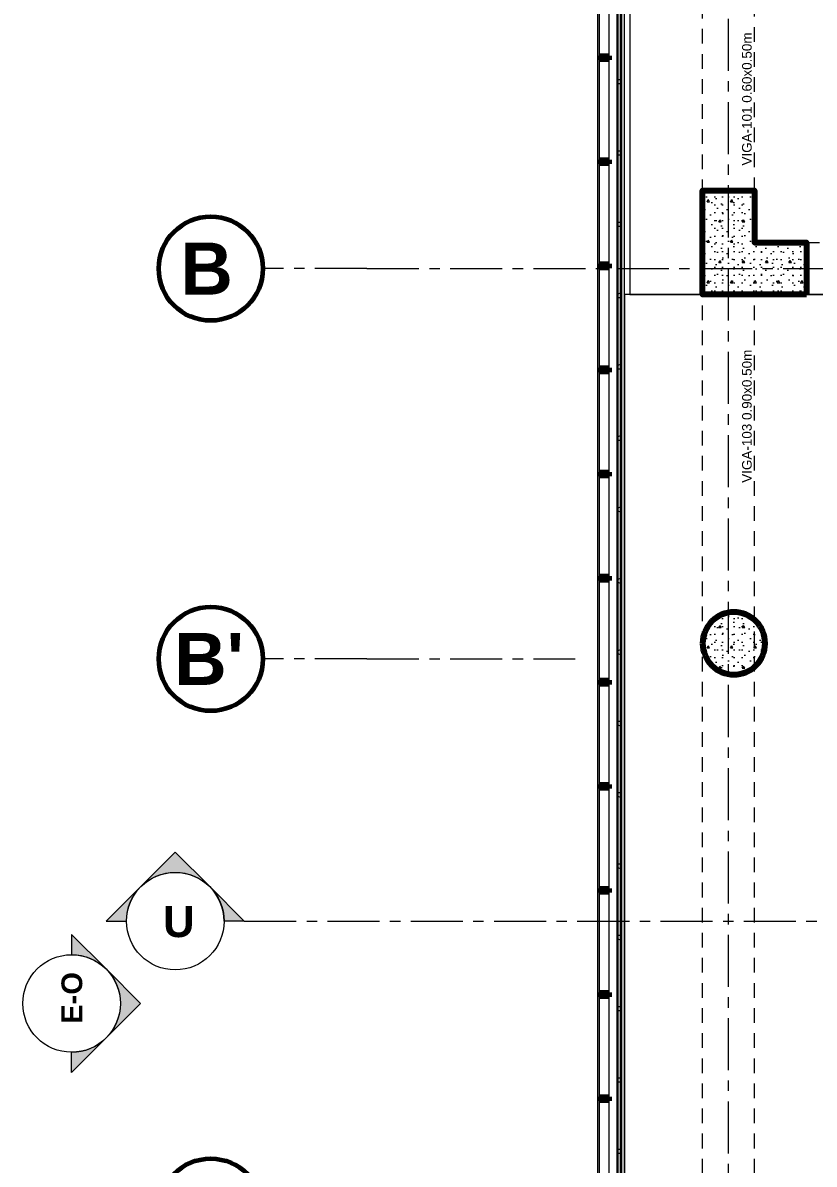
# Model space of a CAD drawing. Header units: inches. Extents: x -19 to 5698, y -728 to 92.
# Drawn here: x 372.54 to 380.14, y 21.35 to 32.31 of the extents above; entities that cross this region are included whole.
import ezdxf

# ---------------------------------------------------------------- set-up
doc = ezdxf.new("R2010")
doc.units = ezdxf.units.IN
doc.header["$MEASUREMENT"] = 0
doc.set_wipeout_variables(frame=1)
for name, pattern in [('Hidden Line', [0.195611, 0.141111, -0.0545]), ('Punto & Raya', [0.65, 0.5, -0.075, 0, -0.075]), ('Wipeout_Contour', [1, 0, -1])]:
    doc.linetypes.add(name, pattern=pattern)
for name, color, linetype in [('02 _ ARQ _ ALB _ Ejes Generales', 251, 'Continuous'), ('02 _ ARQ _ ALB _ Muros Interiores', 7, 'Continuous'), ('02 _ ARQ _ ZON _ Espacio.3D', 7, 'Continuous'), ('08 _ STR _ EXT _ 06 Columnas', 7, 'Continuous'), ('08 _ STR _ EXT _ 07 Losa Aligerada', 7, 'Continuous'), ('08 _ STR _ EXT _ 09 Vigas', 251, 'Continuous'), ('Acabado - Muros', 7, 'Continuous'), ('Interior - Escaleras & Barandillas', 7, 'Continuous'), ('Marcador - Alzados', 7, 'Continuous'), ('Marcador - Secciones', 7, 'Continuous'), ('Notas - Etiquetas', 7, 'Continuous')]:
    doc.layers.add(name, color=color, linetype=linetype)
doc.styles.add('Estilo_Generado_1', font='swisseb.ttf')
doc.styles.add('Estilo_Generado_4', font='swisse.ttf')
pattern_1 = [(0, (370.00008, 2e-08), (0, 0.3897114), [0.024375, -0.200625]), (0, (370.11258, 0.19486), (0, 0.3897114), [0.024375, -0.200625]), (60, (370.00008, 2e-08), (-0.3375, 0.1948557), [0.024375, -0.200625]), (60, (370.22508, 2e-08), (-0.3375, 0.1948557), [0.024375, -0.200625]), (120, (370.02445, 2e-08), (0.3375, 0.1948557), [0.024375, -0.200625]), (120, (370.24945, 2e-08), (0.3375, 0.1948557), [0.024375, -0.200625]), (0, (370.000076, 0.0375), (0, 0.075), [0, -0.075, 0, -0.1125]), (45, (370.037576, 0.0375), (-0.053033, 0.053033), [0, -0.05625, 0, -0.09375])]

msp = doc.modelspace()

# ---------------------------------------------------------------- hatches: boundary and pattern name
at = {"layer": '08 _ STR _ EXT _ 06 Columnas', "linetype": 'Continuous', "lineweight": 9}
h = msp.add_hatch(dxfattribs=at)
h.set_pattern_fill('HORMIGÓN_EN_MASA_0002', style=0, pattern_type=2)
h.set_pattern_definition(pattern_1)
h.paths.add_polyline_path([(380.07, 29.7), (380.07, 30.2), (379.57, 30.2), (379.57, 30.7), (379.07, 30.7), (379.07, 29.7)])
h = msp.add_hatch(dxfattribs=at)
h.set_pattern_fill('HORMIGÓN_EN_MASA_0002', style=0, pattern_type=2)
h.set_pattern_definition(pattern_1)
h.paths.add_polyline_path([(379.071, 26.3497, 0.4142136), (379.371, 26.0497, 0.4142136), (379.671, 26.3497, 0.4142136), (379.371, 26.6497, 0.4142136)])
at = {"layer": 'Acabado - Muros', "linetype": 'Continuous', "lineweight": 9}
for points in [[(378.0651, 32.97), (378.0651, 31.98), (378.0751, 31.98), (378.0751, 32.97)], [(378.0651, 31.97), (378.0651, 30.98), (378.0751, 30.98), (378.0751, 31.97)], [(378.0651, 30.97), (378.0651, 29.98), (378.0751, 29.98), (378.0751, 30.97)], [(378.0651, 29.97), (378.0651, 28.98), (378.0751, 28.98), (378.0751, 29.97)], [(378.0651, 28.97), (378.0651, 27.98), (378.0751, 27.98), (378.0751, 28.97)], [(378.0651, 27.97), (378.0651, 26.98), (378.0751, 26.98), (378.0751, 27.97)], [(378.0651, 26.97), (378.0651, 25.98), (378.0751, 25.98), (378.0751, 26.97)], [(378.0651, 25.97), (378.0651, 24.98), (378.0751, 24.98), (378.0751, 25.97)], [(378.0651, 24.97), (378.0651, 23.98), (378.0751, 23.98), (378.0751, 24.97)], [(378.0651, 23.97), (378.0651, 22.98), (378.0751, 22.98), (378.0751, 23.97)], [(378.0651, 22.97), (378.0651, 21.98), (378.0751, 21.98), (378.0751, 22.97)], [(378.0651, 21.97), (378.0651, 20.98), (378.0751, 20.98), (378.0751, 21.97)]]:
    msp.add_hatch(color=250, dxfattribs=at).paths.add_polyline_path(points)
at = {"layer": 'Marcador - Alzados', "linetype": 'Continuous', "lineweight": 13}
for points in [[(373.0079, 23.553), (373.0079, 23.359, -0.1989124), (373.3392, 23.2218)], [(373.3392, 23.2218, -0.4142136), (373.3392, 22.5593), (373.6704, 22.8905)], [(373.0079, 22.228), (373.3392, 22.5593, -0.1989124), (373.0079, 22.4221)]]:
    msp.add_hatch(color=7, dxfattribs=at).paths.add_polyline_path(points)
at = {"layer": 'Marcador - Secciones', "linetype": 'Continuous', "lineweight": 13}
for points in [[(373.673, 24.0128, -0.4142136), (374.3355, 24.0128), (374.0042, 24.344)], [(373.3417, 23.6815), (373.5357, 23.6815, -0.1989124), (373.673, 24.0128)], [(374.6667, 23.6815), (374.3355, 24.0128, -0.1989124), (374.4727, 23.6815)]]:
    msp.add_hatch(color=7, dxfattribs=at).paths.add_polyline_path(points)

# ---------------------------------------------------------------- linework, layer by layer
at = {"layer": '02 _ ARQ _ ALB _ Ejes Generales', "color": 251, "linetype": 'Punto & Raya', "lineweight": 13, "true_color": 0x636466}
for p, q in [((379.32, 3.05), (379.32, 44.9)), ((375.8455, 29.95), (374.8455, 29.95)), ((375.8455, 26.2), (374.8455, 26.2)), ((375.8455, 26.2), (377.8455, 26.2))]:
    msp.add_line(p, q, dxfattribs=at)
at = {"layer": '02 _ ARQ _ ALB _ Ejes Generales', "color": 7, "linetype": 'Continuous', "lineweight": 60}
for centre in [(374.3455, 29.95), (374.3455, 26.2), (374.3455, 20.9)]:
    msp.add_circle(centre, 0.5, dxfattribs=at)
at = {"layer": '02 _ ARQ _ ZON _ Espacio.3D', "color": 254, "linetype": 'Continuous', "lineweight": 0, "flags": 128}
msp.add_lwpolyline([(378.3701, 33.67), (378.3701, 29.7), (379.07, 29.7), (379.07, 30.7), (379.57, 30.7), (379.57, 30.2), (380.07, 30.2), (380.07, 29.7), (386.07, 29.7), (386.07, 31.0002), (386.57, 31.0001), (386.5701, 30.2), (386.97, 30.1999), (386.97, 29.7), (390.02, 29.7), (390.02, 29.75), (393.07, 29.75), (393.07, 30.8002), (393.5201, 30.8001)], dxfattribs=at)
msp.add_lwpolyline([(378.2201, 17.4), (378.32, 17.4), (390.02, 17.4), (390.02, 29.7), (378.32, 29.7), (378.32, 19.8507), (378.2201, 19.8507)], close=True, dxfattribs=at)
at = {"layer": '08 _ STR _ EXT _ 06 Columnas', "color": 7, "linetype": 'Continuous', "lineweight": 80, "flags": 128}
msp.add_lwpolyline([(380.07, 29.7), (379.07, 29.7), (379.07, 30.7), (379.57, 30.7), (379.57, 30.2), (380.07, 30.2)], close=True, dxfattribs=at)
msp.add_lwpolyline([(379.071, 26.3497, 0.4142136), (379.371, 26.0497, 0.4142136), (379.671, 26.3497, 0.4142136), (379.371, 26.6497, 0.4142136)], format="xyb", close=True, dxfattribs=at)
at = {"layer": '08 _ STR _ EXT _ 07 Losa Aligerada', "color": 7, "linetype": 'Continuous', "lineweight": 18, "flags": 128}
msp.add_lwpolyline([(393.5701, 39.9), (392.5702, 39.9), (392.5702, 43), (387.0702, 43), (387.0702, 39.9), (386.07, 39.9), (386.07, 40.8), (381.1201, 40.8), (381.1201, 40.95), (378.0201, 40.95), (378.0201, 37.85), (379.0701, 37.85), (379.0701, 33.82), (378.17, 33.82), (378.17, 18.5527), (378.17, 6.3), (392.3198, 6.3), (392.3198, 6.2), (397.1712, 6.2)], dxfattribs=at)
at = {"layer": '08 _ STR _ EXT _ 09 Vigas', "color": 251, "linetype": 'Hidden Line', "lineweight": 13, "true_color": 0x636466}
for p, q in [((379.07, 29.7), (379.07, 39.9)), ((379.57, 30.2), (379.57, 39.4)), ((379.57, 30.2), (386.0701, 30.2)), ((379.07, 17.4), (379.07, 29.7)), ((379.57, 17.4), (379.57, 29.7)), ((379.57, 29.7), (400.0701, 29.7))]:
    msp.add_line(p, q, dxfattribs=at)
at = {"layer": 'Acabado - Muros', "color": 7, "linetype": 'Continuous', "lineweight": 60}
for p, q in [((378.0751, 31.995), (378.0751, 31.955)), ((378.0751, 30.995), (378.0751, 30.955)), ((378.0751, 29.995), (378.0751, 29.955)), ((378.0751, 28.995), (378.0751, 28.955)), ((378.0751, 27.995), (378.0751, 27.955)), ((378.0751, 26.995), (378.0751, 26.955)), ((378.0751, 25.995), (378.0751, 25.955)), ((378.0751, 24.995), (378.0751, 24.955)), ((378.0751, 23.995), (378.0751, 23.955)), ((378.0751, 22.995), (378.0751, 22.955)), ((378.0751, 21.995), (378.0751, 21.955))]:
    msp.add_line(p, q, dxfattribs=at)
at = {"layer": 'Acabado - Muros', "color": 7, "linetype": 'Continuous', "lineweight": 13, "flags": 128}
for points in [[(378.0651, 32.97), (378.0751, 32.97), (378.0751, 31.98), (378.0651, 31.98)], [(378.0651, 31.97), (378.0751, 31.97), (378.0751, 30.98), (378.0651, 30.98)], [(378.0651, 30.97), (378.0751, 30.97), (378.0751, 29.98), (378.0651, 29.98)], [(378.0651, 29.97), (378.0751, 29.97), (378.0751, 28.98), (378.0651, 28.98)], [(378.0651, 28.97), (378.0751, 28.97), (378.0751, 27.98), (378.0651, 27.98)], [(378.0651, 27.97), (378.0751, 27.97), (378.0751, 26.98), (378.0651, 26.98)], [(378.0651, 26.97), (378.0751, 26.97), (378.0751, 25.98), (378.0651, 25.98)], [(378.0651, 25.97), (378.0751, 25.97), (378.0751, 24.98), (378.0651, 24.98)], [(378.0651, 24.97), (378.0751, 24.97), (378.0751, 23.98), (378.0651, 23.98)], [(378.0651, 23.97), (378.0751, 23.97), (378.0751, 22.98), (378.0651, 22.98)], [(378.0651, 22.97), (378.0751, 22.97), (378.0751, 21.98), (378.0651, 21.98)], [(378.0651, 21.97), (378.0751, 21.97), (378.0751, 20.98), (378.0651, 20.98)]]:
    msp.add_lwpolyline(points, close=True, dxfattribs=at)
at = {"layer": 'Marcador - Alzados', "color": 7, "linetype": 'Continuous', "lineweight": 13, "flags": 128}
for points in [[(373.0079, 23.553), (373.0079, 23.359, -0.1989124), (373.3392, 23.2218)], [(373.3392, 23.2218, -0.4142136), (373.3392, 22.5593), (373.6704, 22.8905)], [(373.0079, 22.228), (373.0079, 22.4221, 0.1989124), (373.3392, 22.5593)]]:
    msp.add_lwpolyline(points, format="xyb", close=True, dxfattribs=at)
at = {"layer": 'Marcador - Alzados', "color": 7, "linetype": 'Continuous', "lineweight": 13}
msp.add_circle((373.0079, 22.8905), 0.4685, dxfattribs=at)
at = {"layer": 'Marcador - Secciones', "color": 7, "linetype": 'Continuous', "lineweight": 13, "flags": 128}
for points in [[(373.673, 24.0128, -0.4142136), (374.3355, 24.0128), (374.0042, 24.344)], [(373.3417, 23.6815), (373.5357, 23.6815, -0.1989124), (373.673, 24.0128)], [(374.6667, 23.6815), (374.4727, 23.6815, 0.1989124), (374.3355, 24.0128)]]:
    msp.add_lwpolyline(points, format="xyb", close=True, dxfattribs=at)
at = {"layer": 'Marcador - Secciones', "color": 7, "linetype": 'Continuous', "lineweight": 13}
msp.add_circle((374.0042, 23.6815), 0.4685, dxfattribs=at)

# ---------------------------------------------------------------- texts
at = {"layer": '02 _ ARQ _ ALB _ Ejes Generales', "color": 7, "lineweight": 30, "char_height": 0.5, "attachment_point": 1, "style": 'Estilo_Generado_1'}
for s, insert in [('\\A1;{\\pql;\\pt0;\\fSwis721 Ex BT|b1|i0|c0|p34;B}', (374.0529, 30.2)), ("\\A1;{\\pql;\\pt0;\\fSwis721 Ex BT|b1|i0|c0|p34;B'}", (373.9935, 26.45))]:
    msp.add_mtext(s, dxfattribs=dict(at, insert=insert))
at = {"layer": 'Marcador - Alzados', "color": 5, "lineweight": 35, "insert": (373.1131, 23.1922), "char_height": 0.2, "attachment_point": 9, "rotation": 90, "style": 'Estilo_Generado_1'}
msp.add_mtext('\\A1;{\\pqr;\\pt0;\\fSwis721 Ex BT|b1|i0|c0|p34;E-O}', dxfattribs=at)
at = {"layer": 'Marcador - Secciones', "color": 5, "lineweight": 25, "insert": (374.1894, 23.5237), "char_height": 0.3, "attachment_point": 9, "style": 'Estilo_Generado_1'}
msp.add_mtext('\\A1;{\\pqr;\\pt0;\\fSwis721 Ex BT|b1|i0|c0|p34;U}', dxfattribs=at)
at = {"layer": 'Notas - Etiquetas', "color": 171, "linetype": 'Continuous', "lineweight": 13, "char_height": 0.0925, "attachment_point": 7, "rotation": 90, "style": 'Estilo_Generado_4'}
for s, insert in [('\\A1;{\\pql;\\fSwis721 Ex BT|b0|i0|c0|p34;VIGA-101\\fSwis721 Ex BT|b0|i0|c0|p34; \\fSwis721 Ex BT|b0|i0|c0|p34;0.60\\fSwis721 Ex BT|b0|i0|c0|p34;x\\fSwis721 Ex BT|b0|i0|c0|p34;0.50\\fSwis721 Ex BT|b0|i0|c0|p34;m}', (379.5434, 30.9397)), ('\\A1;{\\pql;\\fSwis721 Ex BT|b0|i0|c0|p34;VIGA-103\\fSwis721 Ex BT|b0|i0|c0|p34; \\fSwis721 Ex BT|b0|i0|c0|p34;0.90\\fSwis721 Ex BT|b0|i0|c0|p34;x\\fSwis721 Ex BT|b0|i0|c0|p34;0.50\\fSwis721 Ex BT|b0|i0|c0|p34;m}', (379.5435, 27.8922))]:
    msp.add_mtext(s, dxfattribs=dict(at, insert=insert))

# ---------------------------------------------------------------- next in the draw order: wipeouts: each hides what was drawn before it
at = {"color": 254, "linetype": 'Wipeout_Contour', "lineweight": 0, "ltscale": 12898.40339}
msp.add_wipeout([(378.17, 20.1393), (378.32, 20.1393), (378.32, 33.75), (378.17, 33.75)], dxfattribs=at).dxf.layer = '02 _ ARQ _ ALB _ Muros Interiores'

# ---------------------------------------------------------------- next in the draw order: hatches: boundary and pattern name
at = {"layer": 'Acabado - Muros', "linetype": 'Continuous', "lineweight": 0}
for points in [[(378.1751, 31.995), (378.0751, 31.995), (378.0751, 31.955), (378.1751, 31.955)], [(378.1751, 30.995), (378.0751, 30.995), (378.0751, 30.955), (378.1751, 30.955)], [(378.1751, 29.995), (378.0751, 29.995), (378.0751, 29.955), (378.1751, 29.955)], [(378.1751, 28.995), (378.0751, 28.995), (378.0751, 28.955), (378.1751, 28.955)], [(378.1751, 27.995), (378.0751, 27.995), (378.0751, 27.955), (378.1751, 27.955)], [(378.1751, 26.995), (378.0751, 26.995), (378.0751, 26.955), (378.1751, 26.955)], [(378.1751, 25.995), (378.0751, 25.995), (378.0751, 25.955), (378.1751, 25.955)], [(378.1751, 24.995), (378.0751, 24.995), (378.0751, 24.955), (378.1751, 24.955)], [(378.1751, 23.995), (378.0751, 23.995), (378.0751, 23.955), (378.1751, 23.955)], [(378.1751, 22.995), (378.0751, 22.995), (378.0751, 22.955), (378.1751, 22.955)], [(378.1751, 21.995), (378.0751, 21.995), (378.0751, 21.955), (378.1751, 21.955)]]:
    msp.add_hatch(color=254, dxfattribs=at).paths.add_polyline_path(points)

# ---------------------------------------------------------------- next in the draw order: linework, layer by layer
at = {"layer": '02 _ ARQ _ ALB _ Ejes Generales', "color": 251, "linetype": 'Punto & Raya', "lineweight": 13, "true_color": 0x636466}
msp.add_line((375.8455, 29.95), (424.5701, 29.95), dxfattribs=at)
at = {"layer": '02 _ ARQ _ ALB _ Muros Interiores', "color": 7, "linetype": 'Continuous', "lineweight": 13, "flags": 128}
for points in [[(378.17, 33.9), (378.17, 20.1393)], [(378.32, 20.0239), (378.32, 33.75)]]:
    msp.add_lwpolyline(points, dxfattribs=at)
at = {"layer": 'Acabado - Muros', "color": 7, "linetype": 'Continuous', "lineweight": 60}
for p, q in [((378.1751, 31.995), (378.0751, 31.995)), ((378.1751, 31.955), (378.0751, 31.955)), ((378.1751, 31.995), (378.1751, 31.955)), ((378.1751, 30.995), (378.0751, 30.995)), ((378.1751, 30.955), (378.0751, 30.955)), ((378.1751, 30.995), (378.1751, 30.955)), ((378.1751, 29.995), (378.0751, 29.995)), ((378.1751, 29.955), (378.0751, 29.955)), ((378.1751, 29.995), (378.1751, 29.955)), ((378.1751, 28.995), (378.0751, 28.995)), ((378.1751, 28.955), (378.0751, 28.955)), ((378.1751, 28.995), (378.1751, 28.955)), ((378.1751, 27.995), (378.0751, 27.995)), ((378.1751, 27.995), (378.1751, 27.955)), ((378.1751, 27.955), (378.0751, 27.955)), ((378.1751, 26.995), (378.0751, 26.995)), ((378.1751, 26.995), (378.1751, 26.955)), ((378.1751, 26.955), (378.0751, 26.955)), ((378.1751, 25.995), (378.0751, 25.995)), ((378.1751, 25.995), (378.1751, 25.955)), ((378.1751, 25.955), (378.0751, 25.955)), ((378.1751, 24.995), (378.0751, 24.995)), ((378.1751, 24.955), (378.0751, 24.955)), ((378.1751, 24.995), (378.1751, 24.955)), ((378.1751, 23.995), (378.0751, 23.995)), ((378.1751, 23.955), (378.0751, 23.955)), ((378.1751, 23.995), (378.1751, 23.955)), ((378.1751, 22.995), (378.0751, 22.995)), ((378.1751, 22.955), (378.0751, 22.955)), ((378.1751, 22.995), (378.1751, 22.955)), ((378.1751, 21.995), (378.0751, 21.995)), ((378.1751, 21.955), (378.0751, 21.955)), ((378.1751, 21.995), (378.1751, 21.955))]:
    msp.add_line(p, q, dxfattribs=at)
at = {"layer": 'Interior - Escaleras & Barandillas', "color": 161, "linetype": 'Continuous', "lineweight": 13}
for p, q in [((378.2575, 33.8129), (378.2575, 6.3875)), ((378.2575, 33.8129), (378.2575, 6.3875)), ((378.2575, 33.8129), (378.2575, 6.3875)), ((378.2825, 6.4125), (378.2825, 33.7879)), ((378.2825, 6.4125), (378.2825, 33.7879)), ((378.2825, 6.4125), (378.2825, 33.7879)), ((378.245, 33.7379), (378.245, 6.4125)), ((378.295, 6.4125), (378.295, 33.7379))]:
    msp.add_line(p, q, dxfattribs=at)
at = {"layer": 'Interior - Escaleras & Barandillas', "color": 161, "linetype": 'Continuous', "lineweight": 13, "flags": 128}
for points in [[(378.2888, 31.7454, 1), (378.2513, 31.7454, 1)], [(378.2888, 31.0604, 1), (378.2513, 31.0604, 1)], [(378.2888, 30.3754, 1), (378.2513, 30.3754, 1)], [(378.2888, 29.6904, 1), (378.2513, 29.6904, 1)], [(378.2888, 29.0054, 1), (378.2513, 29.0054, 1)], [(378.2888, 28.3203, 1), (378.2513, 28.3203, 1)], [(378.2888, 27.6353, 1), (378.2513, 27.6353, 1)], [(378.2888, 26.9503, 1), (378.2513, 26.9503, 1)], [(378.2888, 26.2653, 1), (378.2513, 26.2653, 1)], [(378.2888, 25.5803, 1), (378.2513, 25.5803, 1)], [(378.2888, 24.8953, 1), (378.2513, 24.8953, 1)], [(378.2888, 24.2103, 1), (378.2513, 24.2103, 1)], [(378.2888, 23.5253, 1), (378.2513, 23.5253, 1)], [(378.2888, 22.8403, 1), (378.2513, 22.8403, 1)], [(378.2888, 22.1553, 1), (378.2513, 22.1553, 1)], [(378.2888, 21.4702, 1), (378.2513, 21.4702, 1)]]:
    msp.add_lwpolyline(points, format="xyb", close=True, dxfattribs=at)
at = {"layer": 'Marcador - Secciones', "color": 251, "linetype": 'Punto & Raya', "lineweight": 13, "true_color": 0x636466}
msp.add_line((374.6667, 23.6815), (398.9527, 23.6815), dxfattribs=at)

doc.saveas('drawing.dxf')
